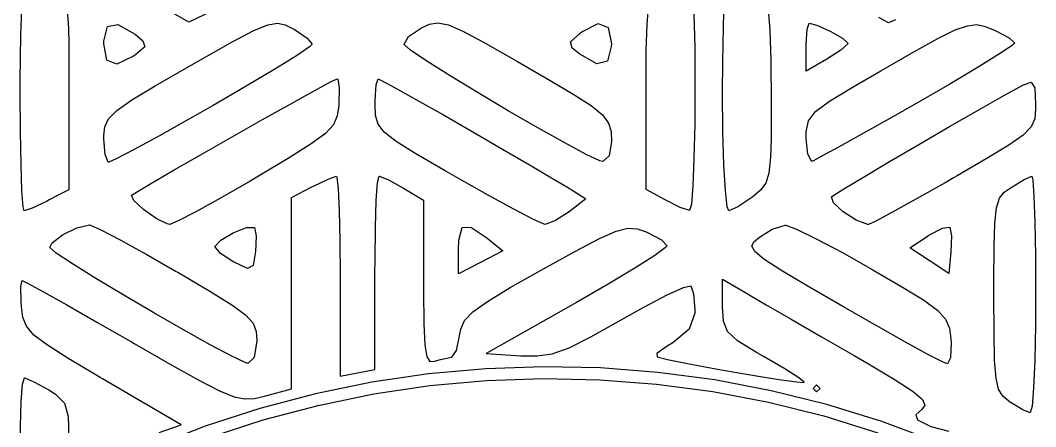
# Model space of a CAD drawing. Header units: millimetres. Extents: x 38 to 487, y 14 to 137.
# Drawn here: x 59.94 to 72.42, y 58.98 to 63.97 of the extents above; entities that cross this region are included whole.
import ezdxf

# ---------------------------------------------------------------- set-up
doc = ezdxf.new("R2010")
doc.units = ezdxf.units.MM
doc.layers.add('BLACK', color=20, linetype='Continuous')

msp = doc.modelspace()

# ---------------------------------------------------------------- linework, layer by layer
at = {"layer": 'BLACK', "linetype": 'Continuous'}
for p, q in [((62.007, 63.951), (60.971, 64.55)), ((59.942, 63.795), (59.96, 64.204)), ((68.581, 63.893), (68.591, 64.233)), ((60.51, 64.097), (60.526, 63.878)), ((62.297, 64.09), (62.007, 63.951)), ((67.642, 63.922), (67.66, 64.131)), ((69.132, 64.111), (69.151, 63.847)), ((62.978, 63.918), (63.099, 63.939)), ((63.099, 63.939), (63.194, 63.919)), ((64.967, 63.927), (65.07, 63.943)), ((65.07, 63.943), (65.2, 63.916)), ((66.841, 63.831), (67.042, 63.933)), ((67.042, 63.933), (67.164, 63.883)), ((68.219, 64.047), (68.228, 63.642)), ((69.612, 63.864), (69.637, 63.939)), ((69.637, 63.939), (69.729, 63.915)), ((70.605, 63.946), (70.494, 64.006)), ((70.612, 63.943), (70.605, 63.946)), ((70.697, 63.979), (70.612, 63.943)), ((60.526, 63.878), (60.53, 63.683)), ((60.961, 63.717), (61.009, 63.895)), ((61.009, 63.895), (61.136, 63.923)), ((61.136, 63.923), (61.346, 63.803)), ((62.55, 63.713), (62.805, 63.846)), ((62.805, 63.846), (62.978, 63.918)), ((63.194, 63.919), (63.291, 63.868)), ((63.291, 63.868), (63.301, 63.863)), ((63.301, 63.863), (63.461, 63.754)), ((64.709, 63.774), (64.868, 63.882)), ((64.868, 63.882), (64.967, 63.927)), ((65.2, 63.916), (65.386, 63.835)), ((65.386, 63.835), (65.622, 63.708)), ((66.699, 63.708), (66.814, 63.811)), ((66.814, 63.811), (66.841, 63.831)), ((67.164, 63.883), (67.204, 63.683)), ((67.633, 63.604), (67.642, 63.922)), ((68.574, 63.466), (68.581, 63.893)), ((69.151, 63.847), (69.164, 63.488)), ((69.599, 63.68), (69.612, 63.864)), ((69.729, 63.915), (69.893, 63.84)), ((69.893, 63.84), (70.044, 63.753)), ((71.22, 63.751), (71.431, 63.854)), ((71.431, 63.854), (71.581, 63.907)), ((71.581, 63.907), (71.692, 63.92)), ((71.692, 63.92), (71.788, 63.901)), ((71.788, 63.901), (71.893, 63.86)), ((71.893, 63.86), (71.921, 63.848)), ((71.921, 63.848), (72.094, 63.759)), ((59.935, 63.233), (59.942, 63.795)), ((60.53, 63.683), (60.532, 63.548)), ((60.961, 63.683), (60.961, 63.717)), ((61.001, 63.483), (60.961, 63.683)), ((61.346, 63.803), (61.444, 63.722)), ((61.444, 63.722), (61.465, 63.647)), ((62.187, 63.508), (62.55, 63.713)), ((63.461, 63.754), (63.525, 63.681)), ((63.526, 63.679), (63.491, 63.646)), ((63.525, 63.681), (63.526, 63.679)), ((64.654, 63.681), (64.709, 63.774)), ((64.655, 63.677), (64.654, 63.681)), ((65.622, 63.708), (65.659, 63.689)), ((65.659, 63.689), (66.049, 63.467)), ((66.72, 63.632), (66.699, 63.708)), ((67.204, 63.683), (67.203, 63.653)), ((69.599, 63.644), (69.599, 63.68)), ((70.11, 63.684), (70.026, 63.605)), ((70.044, 63.753), (70.111, 63.69)), ((70.111, 63.69), (70.11, 63.684)), ((70.922, 63.587), (71.22, 63.751)), ((72.094, 63.759), (72.164, 63.694)), ((72.152, 63.683), (72.132, 63.664)), ((72.164, 63.694), (72.152, 63.683)), ((61.465, 63.647), (61.351, 63.549)), ((63.491, 63.646), (63.331, 63.538)), ((64.735, 63.607), (64.655, 63.677)), ((64.934, 63.472), (64.735, 63.607)), ((66.814, 63.555), (66.72, 63.632)), ((67.024, 63.437), (66.814, 63.555)), ((67.203, 63.653), (67.154, 63.47)), ((67.632, 63.149), (67.633, 63.604)), ((68.228, 63.642), (68.23, 63.084)), ((69.599, 63.349), (69.599, 63.644)), ((70.026, 63.605), (69.855, 63.494)), ((70.516, 63.353), (70.922, 63.587)), ((71.976, 63.559), (71.712, 63.395)), ((72.132, 63.664), (71.976, 63.559)), ((60.532, 63.548), (60.533, 63.077)), ((61.123, 63.433), (61.001, 63.483)), ((61.327, 63.532), (61.123, 63.433)), ((61.351, 63.549), (61.327, 63.532)), ((62.008, 63.406), (62.187, 63.508)), ((63.331, 63.538), (63.064, 63.372)), ((65.22, 63.291), (64.934, 63.472)), ((66.049, 63.467), (66.38, 63.276)), ((67.154, 63.47), (67.024, 63.437)), ((68.572, 63.084), (68.574, 63.466)), ((69.164, 63.488), (69.166, 63.349)), ((69.855, 63.494), (69.599, 63.349)), ((61.595, 63.168), (62.008, 63.406)), ((63.064, 63.372), (62.714, 63.164)), ((69.166, 63.349), (69.17, 63.069)), ((70.176, 63.156), (70.516, 63.353)), ((71.712, 63.395), (71.366, 63.189)), ((59.935, 63.084), (59.935, 63.233)), ((63.549, 63.107), (63.749, 63.215)), ((63.749, 63.215), (63.831, 63.255)), ((63.831, 63.255), (63.839, 63.25)), ((63.839, 63.25), (63.858, 63.143)), ((64.299, 62.992), (64.31, 63.18)), ((64.31, 63.18), (64.334, 63.255)), ((64.334, 63.255), (64.378, 63.234)), ((64.378, 63.234), (64.546, 63.143)), ((65.564, 63.082), (65.22, 63.291)), ((66.38, 63.276), (66.723, 63.074)), ((71.366, 63.189), (70.961, 62.956)), ((72.037, 63.052), (72.271, 63.181)), ((72.271, 63.181), (72.366, 63.212)), ((72.366, 63.212), (72.41, 63.143)), ((59.937, 62.607), (59.935, 63.084)), ((60.533, 63.077), (60.533, 61.891)), ((61.308, 62.994), (61.595, 63.168)), ((62.714, 63.164), (62.306, 62.927)), ((63.261, 62.947), (63.549, 63.107)), ((63.858, 63.143), (63.852, 62.94)), ((64.546, 63.143), (64.809, 62.996)), ((65.935, 62.862), (65.564, 63.082)), ((66.723, 63.074), (66.954, 62.925)), ((67.632, 63.082), (67.632, 63.149)), ((67.632, 61.892), (67.632, 63.082)), ((68.23, 63.084), (68.228, 62.702)), ((68.576, 62.607), (68.572, 63.084)), ((69.17, 63.069), (69.17, 63.027)), ((69.884, 62.981), (70.176, 63.156)), ((72.41, 63.143), (72.42, 62.938)), ((61.123, 62.865), (61.308, 62.994)), ((62.914, 62.753), (63.261, 62.947)), ((63.852, 62.934), (63.851, 62.927)), ((63.852, 62.94), (63.852, 62.934)), ((64.299, 62.934), (64.299, 62.992)), ((64.305, 62.803), (64.299, 62.934)), ((64.809, 62.996), (65.138, 62.81)), ((69.17, 63.027), (69.169, 62.592)), ((69.712, 62.853), (69.884, 62.981)), ((70.961, 62.956), (70.693, 62.804)), ((71.724, 62.874), (72.037, 63.052)), ((72.42, 62.938), (72.419, 62.883)), ((72.42, 62.938), (72.42, 62.938)), ((61.02, 62.762), (61.123, 62.865)), ((62.306, 62.927), (62.017, 62.763)), ((63.851, 62.927), (63.833, 62.798)), ((65.138, 62.81), (65.5, 62.602)), ((66.3, 62.651), (65.935, 62.862)), ((66.954, 62.925), (67.096, 62.81)), ((67.096, 62.81), (67.17, 62.71)), ((69.628, 62.738), (69.712, 62.853)), ((71.363, 62.667), (71.724, 62.874)), ((72.419, 62.883), (72.409, 62.764)), ((60.973, 62.665), (61.02, 62.762)), ((62.017, 62.763), (61.638, 62.551)), ((62.54, 62.541), (62.914, 62.753)), ((63.786, 62.69), (63.688, 62.583)), ((63.833, 62.798), (63.786, 62.69)), ((64.334, 62.698), (64.305, 62.803)), ((64.411, 62.599), (64.334, 62.698)), ((67.17, 62.71), (67.199, 62.607)), ((68.228, 62.702), (68.219, 62.275)), ((69.6, 62.602), (69.628, 62.738)), ((70.693, 62.804), (70.311, 62.589)), ((72.409, 62.764), (72.367, 62.664)), ((59.944, 62.196), (59.937, 62.607)), ((60.961, 62.555), (60.973, 62.665)), ((60.961, 62.518), (60.961, 62.555)), ((63.688, 62.583), (63.514, 62.453)), ((64.558, 62.484), (64.411, 62.599)), ((65.5, 62.602), (65.866, 62.391)), ((66.631, 62.466), (66.3, 62.651)), ((67.199, 62.607), (67.204, 62.482)), ((68.588, 62.196), (68.576, 62.607)), ((69.169, 62.592), (69.167, 62.517)), ((69.599, 62.517), (69.6, 62.602)), ((70.311, 62.589), (69.997, 62.413)), ((70.986, 62.448), (71.363, 62.667)), ((72.269, 62.562), (72.093, 62.437)), ((72.367, 62.664), (72.269, 62.562)), ((60.977, 62.324), (60.961, 62.518)), ((61.638, 62.551), (61.328, 62.381)), ((62.168, 62.329), (62.54, 62.541)), ((63.514, 62.453), (63.24, 62.281)), ((64.799, 62.332), (64.558, 62.484)), ((66.895, 62.325), (66.631, 62.466)), ((67.204, 62.482), (67.176, 62.306)), ((69.167, 62.517), (69.161, 62.292)), ((69.618, 62.327), (69.599, 62.517)), ((70.623, 62.236), (70.986, 62.448)), ((72.093, 62.437), (71.814, 62.269)), ((61.017, 62.231), (60.977, 62.324)), ((61.328, 62.381), (61.115, 62.269)), ((61.828, 62.134), (62.168, 62.329)), ((65.158, 62.123), (64.799, 62.332)), ((65.866, 62.391), (66.206, 62.193)), ((67.062, 62.246), (66.895, 62.325)), ((67.176, 62.306), (67.097, 62.236)), ((69.666, 62.242), (69.618, 62.327)), ((69.997, 62.413), (69.777, 62.293)), ((59.955, 61.878), (59.944, 62.196)), ((61.023, 62.229), (61.017, 62.231)), ((61.115, 62.269), (61.023, 62.229)), ((63.24, 62.281), (62.842, 62.045)), ((66.206, 62.193), (66.488, 62.026)), ((67.097, 62.236), (67.062, 62.246)), ((68.219, 62.275), (68.205, 61.937)), ((68.605, 61.878), (68.588, 62.196)), ((69.161, 62.292), (69.14, 62.096)), ((69.679, 62.243), (69.666, 62.242)), ((69.777, 62.293), (69.679, 62.243)), ((70.304, 62.047), (70.623, 62.236)), ((71.814, 62.269), (71.456, 62.062)), ((61.55, 61.973), (61.828, 62.134)), ((63.721, 62.022), (63.822, 62.058)), ((63.822, 62.058), (63.829, 62.044)), ((64.329, 61.978), (64.347, 62.058)), ((64.347, 62.058), (64.352, 62.057)), ((64.352, 62.057), (64.464, 62.011)), ((65.304, 62.039), (65.158, 62.123)), ((69.14, 62.096), (69.102, 61.972)), ((71.456, 62.062), (71.411, 62.037)), ((72.278, 62.016), (72.375, 62.058)), ((72.375, 62.058), (72.387, 62.007)), ((61.364, 61.862), (61.55, 61.973)), ((62.761, 61.997), (62.399, 61.789)), ((62.842, 62.045), (62.761, 61.997)), ((63.522, 61.927), (63.539, 61.936)), ((63.539, 61.936), (63.721, 62.022)), ((63.829, 62.044), (63.844, 61.903)), ((64.313, 61.757), (64.329, 61.978)), ((64.464, 62.011), (64.646, 61.911)), ((65.679, 61.828), (65.304, 62.039)), ((66.488, 62.026), (66.683, 61.908)), ((68.205, 61.937), (68.187, 61.713)), ((69.102, 61.972), (69.038, 61.886)), ((70.062, 61.901), (70.304, 62.047)), ((71.307, 61.977), (70.948, 61.774)), ((71.411, 62.037), (71.307, 61.977)), ((72.118, 61.92), (72.278, 62.016)), ((72.387, 62.007), (72.4, 61.81)), ((59.969, 61.681), (59.955, 61.878)), ((60.401, 61.823), (60.281, 61.761)), ((60.533, 61.891), (60.401, 61.823)), ((61.304, 61.823), (61.364, 61.862)), ((61.331, 61.757), (61.304, 61.823)), ((63.27, 61.797), (63.522, 61.927)), ((63.844, 61.903), (63.857, 61.634)), ((64.646, 61.911), (64.895, 61.764)), ((66.003, 61.651), (65.679, 61.828)), ((66.683, 61.908), (66.709, 61.892)), ((66.709, 61.892), (66.889, 61.78)), ((67.867, 61.765), (67.632, 61.892)), ((68.627, 61.681), (68.605, 61.878)), ((68.946, 61.808), (68.939, 61.803)), ((69.038, 61.886), (68.946, 61.808)), ((69.91, 61.803), (69.926, 61.815)), ((69.926, 61.815), (70.062, 61.901)), ((71.977, 61.785), (72.035, 61.859)), ((72.035, 61.859), (72.118, 61.92)), ((72.4, 61.81), (72.411, 61.492)), ((59.982, 61.63), (59.969, 61.681)), ((60.264, 61.752), (60.082, 61.666)), ((60.281, 61.761), (60.264, 61.752)), ((61.45, 61.648), (61.331, 61.757)), ((62.399, 61.789), (62.094, 61.62)), ((63.27, 59.442), (63.27, 61.797)), ((64.302, 61.427), (64.313, 61.757)), ((64.895, 61.764), (64.895, 60.747)), ((66.889, 61.78), (66.683, 61.621)), ((68.051, 61.674), (67.867, 61.765)), ((68.187, 61.713), (68.166, 61.634)), ((68.646, 61.63), (68.627, 61.681)), ((68.931, 61.796), (68.759, 61.679)), ((68.939, 61.803), (68.931, 61.796)), ((69.933, 61.729), (69.91, 61.803)), ((70.053, 61.619), (69.933, 61.729)), ((70.948, 61.774), (70.652, 61.611)), ((71.94, 61.669), (71.977, 61.785)), ((60.082, 61.666), (59.982, 61.63)), ((61.605, 61.538), (61.45, 61.648)), ((62.094, 61.62), (61.875, 61.507)), ((63.857, 61.634), (63.866, 61.266)), ((66.246, 61.526), (66.003, 61.651)), ((66.683, 61.621), (66.515, 61.511)), ((68.166, 61.634), (68.051, 61.674)), ((68.166, 61.634), (68.166, 61.634)), ((68.759, 61.679), (68.646, 61.63)), ((70.213, 61.517), (70.053, 61.619)), ((70.652, 61.611), (70.448, 61.502)), ((71.919, 61.481), (71.94, 61.669)), ((60.632, 61.422), (60.788, 61.459)), ((60.788, 61.459), (60.798, 61.457)), ((60.798, 61.457), (60.924, 61.399)), ((61.74, 61.47), (61.605, 61.538)), ((61.773, 61.465), (61.74, 61.47)), ((61.875, 61.507), (61.773, 61.465)), ((65.368, 61.425), (65.476, 61.432)), ((65.476, 61.432), (65.672, 61.299)), ((66.379, 61.467), (66.246, 61.526)), ((66.391, 61.464), (66.379, 61.467)), ((66.515, 61.511), (66.391, 61.464)), ((69.182, 61.406), (69.342, 61.456)), ((69.342, 61.456), (69.347, 61.455)), ((69.347, 61.455), (69.479, 61.407)), ((70.358, 61.463), (70.213, 61.517)), ((70.364, 61.463), (70.358, 61.463)), ((70.448, 61.502), (70.364, 61.463)), ((71.274, 61.419), (71.365, 61.432)), ((71.365, 61.432), (71.366, 61.431)), ((71.366, 61.431), (71.386, 61.323)), ((71.91, 61.191), (71.919, 61.481)), ((72.411, 61.492), (72.418, 61.081)), ((60.326, 61.24), (60.456, 61.337)), ((60.456, 61.337), (60.632, 61.422)), ((60.924, 61.399), (61.162, 61.274)), ((62.4, 61.272), (62.554, 61.362)), ((62.554, 61.362), (62.718, 61.426)), ((62.718, 61.426), (62.817, 61.428)), ((62.817, 61.428), (62.835, 61.326)), ((62.835, 61.326), (62.827, 61.132)), ((64.297, 61.017), (64.302, 61.427)), ((65.326, 61.269), (65.368, 61.425)), ((67.057, 61.29), (67.261, 61.381)), ((67.261, 61.381), (67.406, 61.418)), ((67.406, 61.418), (67.519, 61.412)), ((67.519, 61.412), (67.632, 61.374)), ((67.632, 61.374), (67.647, 61.367)), ((67.647, 61.367), (67.818, 61.276)), ((68.956, 61.251), (69.023, 61.308)), ((69.023, 61.308), (69.182, 61.406)), ((69.479, 61.407), (69.722, 61.289)), ((70.873, 61.177), (71.098, 61.325)), ((71.098, 61.325), (71.108, 61.331)), ((71.108, 61.331), (71.274, 61.419)), ((71.386, 61.323), (71.379, 61.126)), ((60.298, 61.182), (60.326, 61.24)), ((60.378, 61.113), (60.298, 61.182)), ((61.162, 61.274), (61.312, 61.192)), ((61.312, 61.192), (61.482, 61.098)), ((62.329, 61.193), (62.4, 61.272)), ((62.329, 61.192), (62.329, 61.193)), ((62.397, 61.108), (62.329, 61.192)), ((63.866, 61.266), (63.869, 60.83)), ((65.322, 61.158), (65.326, 61.269)), ((65.672, 61.299), (65.87, 61.139)), ((66.761, 61.135), (67.057, 61.29)), ((67.871, 61.181), (67.739, 61.084)), ((67.818, 61.276), (67.888, 61.201)), ((67.884, 61.197), (67.871, 61.181)), ((67.888, 61.201), (67.884, 61.197)), ((68.932, 61.197), (68.956, 61.251)), ((68.967, 61.13), (68.932, 61.197)), ((69.722, 61.289), (69.933, 61.177)), ((71.908, 60.769), (71.91, 61.191)), ((60.576, 60.981), (60.378, 61.113)), ((61.482, 61.098), (61.853, 60.887)), ((62.56, 61.001), (62.397, 61.108)), ((62.827, 61.131), (62.798, 60.958)), ((62.827, 61.132), (62.827, 61.131)), ((65.322, 60.856), (65.322, 61.158)), ((65.87, 61.139), (65.596, 60.998)), ((66.37, 60.919), (66.761, 61.135)), ((67.739, 61.084), (67.494, 60.928)), ((69.08, 61.037), (68.967, 61.13)), ((69.933, 61.177), (70.044, 61.119)), ((70.044, 61.119), (70.411, 60.912)), ((71.112, 61.02), (70.873, 61.177)), ((71.379, 61.126), (71.352, 60.862)), ((72.418, 61.081), (72.421, 60.604)), ((60.863, 60.801), (60.576, 60.981)), ((62.564, 60.999), (62.56, 61.001)), ((62.729, 60.923), (62.564, 60.999)), ((62.798, 60.958), (62.729, 60.923)), ((64.296, 60.871), (64.297, 61.017)), ((65.596, 60.998), (65.322, 60.856)), ((69.288, 60.902), (69.08, 61.037)), ((71.352, 60.862), (71.112, 61.02)), ((61.853, 60.887), (61.872, 60.876)), ((61.872, 60.876), (62.266, 60.645)), ((63.869, 60.83), (63.869, 59.601)), ((64.296, 59.683), (64.296, 60.871)), ((65.961, 60.688), (66.37, 60.919)), ((67.494, 60.928), (67.165, 60.73)), ((69.61, 60.711), (69.288, 60.902)), ((70.411, 60.912), (70.764, 60.706)), ((59.943, 60.7), (59.959, 60.775)), ((59.947, 60.513), (59.943, 60.7)), ((59.959, 60.775), (60.023, 60.744)), ((60.023, 60.744), (60.213, 60.64)), ((61.207, 60.594), (60.863, 60.801)), ((64.895, 60.747), (64.895, 60.643)), ((65.679, 60.518), (65.961, 60.688)), ((67.165, 60.73), (66.776, 60.506)), ((67.888, 60.598), (68.092, 60.69)), ((68.092, 60.69), (68.181, 60.71)), ((68.181, 60.71), (68.215, 60.611)), ((68.572, 60.457), (68.572, 60.792)), ((68.572, 60.792), (68.893, 60.602)), ((70.049, 60.456), (69.61, 60.711)), ((70.764, 60.706), (70.939, 60.599)), ((71.908, 60.599), (71.908, 60.769)), ((60.213, 60.64), (60.506, 60.475)), ((61.577, 60.377), (61.207, 60.594)), ((62.266, 60.645), (62.536, 60.478)), ((64.895, 60.643), (64.899, 60.243)), ((67.601, 60.449), (67.888, 60.598)), ((68.215, 60.611), (68.23, 60.417)), ((68.893, 60.602), (68.9, 60.598)), ((68.9, 60.598), (69.105, 60.478)), ((70.939, 60.599), (71.041, 60.536)), ((71.909, 60.126), (71.908, 60.599)), ((72.421, 60.604), (72.418, 60.222)), ((59.951, 60.456), (59.947, 60.513)), ((59.968, 60.322), (59.951, 60.456)), ((60.506, 60.475), (60.877, 60.264)), ((62.536, 60.478), (62.706, 60.353)), ((65.5, 60.389), (65.679, 60.518)), ((66.776, 60.506), (65.664, 59.877)), ((67.323, 60.293), (67.601, 60.449)), ((68.582, 60.275), (68.572, 60.457)), ((69.105, 60.478), (69.415, 60.299)), ((70.461, 60.22), (70.049, 60.456)), ((71.041, 60.536), (71.216, 60.408)), ((60.011, 60.212), (59.968, 60.322)), ((61.943, 60.167), (61.577, 60.377)), ((62.706, 60.353), (62.797, 60.251)), ((65.399, 60.282), (65.5, 60.389)), ((68.229, 60.375), (68.16, 60.176)), ((68.23, 60.417), (68.229, 60.375)), ((71.216, 60.408), (71.314, 60.3)), ((60.103, 60.105), (60.011, 60.212)), ((60.877, 60.264), (61.301, 60.02)), ((62.797, 60.251), (62.835, 60.15)), ((64.899, 60.243), (64.91, 59.983)), ((65.352, 60.178), (65.399, 60.282)), ((66.951, 60.083), (67.323, 60.293)), ((68.632, 60.147), (68.582, 60.275)), ((69.415, 60.299), (69.789, 60.082)), ((70.821, 60.018), (70.461, 60.22)), ((71.314, 60.3), (71.36, 60.191)), ((71.36, 60.191), (71.378, 60.059)), ((72.418, 60.222), (72.409, 59.795)), ((60.269, 59.979), (60.103, 60.105)), ((62.272, 59.983), (61.943, 60.167)), ((62.835, 60.15), (62.842, 60.032)), ((65.299, 59.914), (65.338, 60.097)), ((65.338, 60.097), (65.352, 60.178)), ((66.683, 59.949), (66.951, 60.083)), ((68.16, 60.176), (67.96, 60.009)), ((68.756, 60.032), (68.632, 60.147)), ((69.789, 60.082), (70.188, 59.853)), ((71.378, 60.059), (71.382, 60.008)), ((71.916, 59.795), (71.909, 60.126)), ((60.533, 59.813), (60.269, 59.979)), ((61.301, 60.02), (61.336, 60)), ((61.336, 60), (61.798, 59.735)), ((62.536, 59.844), (62.272, 59.983)), ((62.842, 60.032), (62.813, 59.827)), ((64.91, 59.983), (64.934, 59.837)), ((66.476, 59.875), (66.683, 59.949)), ((67.89, 59.967), (67.763, 59.879)), ((67.96, 60.009), (67.89, 59.967)), ((68.987, 59.89), (68.756, 60.032)), ((71.105, 59.863), (70.821, 60.018)), ((71.382, 60.008), (71.374, 59.824)), ((60.919, 59.583), (60.533, 59.813)), ((62.701, 59.766), (62.536, 59.844)), ((62.813, 59.827), (62.735, 59.756)), ((64.934, 59.837), (64.972, 59.779)), ((65.101, 59.806), (65.239, 59.834)), ((65.239, 59.834), (65.241, 59.834)), ((65.241, 59.834), (65.299, 59.914)), ((65.664, 59.877), (66.089, 59.851)), ((66.089, 59.851), (66.291, 59.848)), ((66.291, 59.848), (66.476, 59.875)), ((67.763, 59.879), (67.768, 59.835)), ((67.768, 59.835), (67.895, 59.804)), ((69.084, 59.835), (68.987, 59.89)), ((69.335, 59.689), (69.084, 59.835)), ((70.188, 59.853), (70.345, 59.762)), ((71.285, 59.771), (71.105, 59.863)), ((71.374, 59.824), (71.336, 59.75)), ((61.798, 59.735), (62.14, 59.544)), ((62.735, 59.756), (62.701, 59.766)), ((64.082, 59.642), (64.296, 59.683)), ((65.658, 59.691), (64.955, 59.627)), ((64.972, 59.779), (65.03, 59.782)), ((65.03, 59.782), (65.101, 59.806)), ((66.364, 59.715), (65.658, 59.691)), ((67.07, 59.701), (66.364, 59.715)), ((67.775, 59.646), (67.07, 59.701)), ((67.895, 59.804), (68.139, 59.756)), ((68.139, 59.756), (68.554, 59.679)), ((69.51, 59.577), (69.335, 59.689)), ((70.345, 59.762), (70.693, 59.556)), ((71.336, 59.75), (71.285, 59.771)), ((71.934, 59.575), (71.916, 59.795)), ((72.409, 59.795), (72.395, 59.455)), ((59.963, 59.499), (59.986, 59.578)), ((59.986, 59.578), (59.99, 59.577)), ((59.99, 59.577), (60.102, 59.531)), ((60.945, 59.568), (60.919, 59.583)), ((61.913, 59), (60.945, 59.568)), ((63.869, 59.601), (64.082, 59.642)), ((64.955, 59.627), (64.256, 59.524)), ((65.668, 59.546), (66.365, 59.57)), ((66.365, 59.57), (67.063, 59.556)), ((68.475, 59.553), (67.775, 59.646)), ((68.554, 59.679), (68.94, 59.611)), ((68.94, 59.611), (69.261, 59.559)), ((69.261, 59.559), (69.483, 59.528)), ((69.573, 59.524), (69.51, 59.577)), ((71.965, 59.438), (71.934, 59.575)), ((59.946, 59.287), (59.963, 59.499)), ((60.102, 59.531), (60.285, 59.431)), ((62.14, 59.544), (62.386, 59.419)), ((62.939, 59.354), (63.27, 59.442)), ((64.256, 59.524), (63.564, 59.382)), ((64.281, 59.381), (64.972, 59.483)), ((64.972, 59.483), (65.668, 59.546)), ((67.063, 59.556), (67.76, 59.502)), ((67.76, 59.502), (68.452, 59.41)), ((69.169, 59.421), (68.475, 59.553)), ((69.483, 59.528), (69.572, 59.523)), ((69.572, 59.523), (69.573, 59.524)), ((69.727, 59.492), (69.684, 59.449)), ((69.684, 59.449), (69.727, 59.407)), ((69.77, 59.449), (69.727, 59.492)), ((69.727, 59.407), (69.77, 59.449)), ((70.693, 59.556), (70.915, 59.411)), ((72.016, 59.352), (71.965, 59.438)), ((72.395, 59.455), (72.376, 59.231)), ((60.285, 59.431), (60.369, 59.378)), ((60.369, 59.378), (60.477, 59.269)), ((62.386, 59.419), (62.564, 59.347)), ((62.564, 59.347), (62.698, 59.32)), ((62.698, 59.32), (62.815, 59.325)), ((62.815, 59.325), (62.939, 59.354)), ((63.564, 59.382), (62.882, 59.201)), ((63.598, 59.24), (64.281, 59.381)), ((68.452, 59.41), (69.137, 59.279)), ((69.854, 59.25), (69.169, 59.421)), ((70.915, 59.411), (71.031, 59.311)), ((71.031, 59.311), (71.06, 59.243)), ((72.089, 59.29), (72.016, 59.352)), ((59.936, 58.98), (59.946, 59.287)), ((60.477, 59.269), (60.523, 59.107)), ((62.882, 59.201), (62.21, 58.983)), ((62.923, 59.062), (63.598, 59.24)), ((69.137, 59.279), (69.815, 59.11)), ((70.529, 59.041), (69.854, 59.25)), ((71.02, 59.19), (70.948, 59.125)), ((71.06, 59.243), (71.02, 59.19)), ((72.098, 59.283), (72.089, 59.29)), ((72.262, 59.184), (72.098, 59.283)), ((72.354, 59.15), (72.262, 59.184)), ((72.376, 59.231), (72.354, 59.15)), ((60.523, 59.107), (60.533, 58.834)), ((62.258, 58.846), (62.923, 59.062)), ((69.815, 59.11), (70.482, 58.904)), ((70.948, 59.125), (70.968, 59.061)), ((70.968, 59.061), (71.13, 58.982)), ((59.935, 58.811), (59.936, 58.98)), ((62.21, 58.983), (61.551, 58.727)), ((61.642, 58.905), (61.913, 59)), ((71.191, 58.795), (70.529, 59.041)), ((71.13, 58.982), (71.354, 58.925))]:
    msp.add_line(p, q, dxfattribs=at)

doc.saveas('drawing.dxf')
